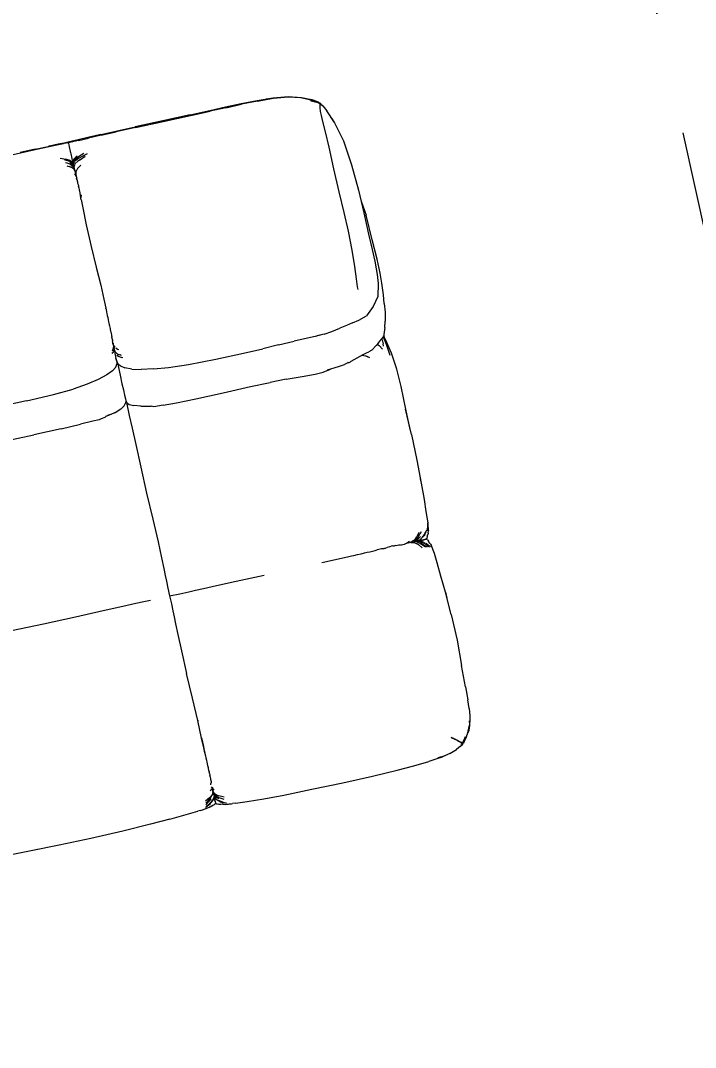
# Model space of a CAD drawing. Header units: millimetres. Extents: x 755110 to 820807, y -116979 to -66610.
# Drawn here: x 775540 to 776513, y -101072 to -99590 of the extents above; entities that cross this region are included whole.
import ezdxf

# ---------------------------------------------------------------- set-up
doc = ezdxf.new("R2010")
doc.units = ezdxf.units.MM
doc.header["$MEASUREMENT"] = 0
doc.linetypes.add('Dot & Dashed', pattern=[670.277762, 317.5, -176.388889, 0, -176.388874])
doc.layers.add('New_Dimensioning - General', color=7, linetype='Continuous')
for name, color, linetype, lineweight in [('New_Dimensioning - General_Pen_No__1', 7, 'Continuous', 13), ('New_Interior - Furniture _Pen_No__1', 7, 'Continuous', 13), ('Structural - Bearing_Pen_No__1', 7, 'Continuous', 13)]:
    doc.layers.add(name, color=color, linetype=linetype, lineweight=lineweight)
doc.styles.add('GENERATED_STYLE_1', font='')
doc.styles.get('GENERATED_STYLE_1').set_extended_font_data('Arial')
doc.dimstyles.new('GENERATED_STYLE__1', dxfattribs={"dimtxt": 200, "dimasz": 95, "dimexe": 0.18, "dimexo": 0.0625, "dimgap": 0, "dimtad": 1, "dimdec": 0, "dimzin": 0, "dimdsep": 46, "dimtxsty": 'GENERATED_STYLE_1', "dimblk": 'ARROWHEAD_2', "dimblk1": 'ARROWHEAD_2', "dimblk2": 'ARROWHEAD_2', "dimcen": 0.09, "dimse1": 1, "dimse2": 1, "dimclrd": 7, "dimclre": 7, "dimclrt": 7, "dimadec": 0, "dimazin": 0, "dimtfac": 1, "dimtdec": 4, "dimtmove": 0, "dimatfit": 3, "dimfxl": 0, "dimtolj": 1, "dimtzin": 0, "dimarcsym": 0})

# ---------------------------------------------------------------- blocks, each defined once
blk = doc.blocks.new('*D158')
at = {"layer": 'New_Dimensioning - General_Pen_No__1', "color": 7, "linetype": 'Continuous', "lineweight": 13}
for p, q in [((776407.8, -112189.7), (776367.5, -112006.6)), ((776409.5, -112029.3), (776365.9, -112166.9)), ((774901.3, -112425.5), (776387.7, -112098.1)), ((774921.5, -112517), (774881.1, -112333.9)), ((774923.1, -112356.7), (774879.5, -112494.3)), ((774486.2, -112516.9), (774901.3, -112425.5))]:
    blk.add_line(p, q, dxfattribs=at)
at = {"layer": 'New_Dimensioning - General_Pen_No__1', "color": 7, "lineweight": 13, "insert": (775301.9, -112296.3), "char_height": 200, "attachment_point": 7, "rotation": 12.42, "style": 'GENERATED_STYLE_1'}
blk.add_mtext('\\A1;{\\pql;\\fArial|b0|i0|c0|p34;1\xa0522}', dxfattribs=at)
blk = doc.blocks.new('ARROWHEAD_2')
at = {"color": 0, "linetype": 'Continuous', "lineweight": 0}
for p, q in [((-0.378, -0.655), (0.378, 0.655)), ((0, 0), (-1, 0))]:
    blk.add_line(p, q, dxfattribs=at)

msp = doc.modelspace()

# ---------------------------------------------------------------- linework, layer by layer
at = {"layer": 'New_Interior - Furniture _Pen_No__1', "color": 7, "linetype": 'Continuous', "lineweight": 13}
for p, q in [((775835.6, -99714.8), (775858.3, -99709.9)), ((775836.2, -99716.1), (775858.9, -99711.1)), ((775858.3, -99709.9), (775881.2, -99705.4)), ((775881.7, -99706.4), (775858.9, -99711.1)), ((775881.2, -99705.4), (775904.2, -99701.7)), ((775881.7, -99706.4), (775904.6, -99702.4)), ((775894.1, -99703.3), (775904.3, -99701.6)), ((775904.3, -99701.6), (775926.1, -99699.8)), ((775904.4, -99702.1), (775923.2, -99700.5)), ((775917, -99701.2), (775904.6, -99702.4)), ((775904.7, -99702.4), (775925.9, -99700.2)), ((775925.9, -99700.2), (775943.8, -99701.5)), ((775926.1, -99699.8), (775945.3, -99701.5)), ((775943.8, -99701.5), (775956.7, -99704.4)), ((775945.3, -99701.5), (775959.5, -99704.4)), ((775947.3, -99701.9), (775960, -99704.3)), ((775956.7, -99704.4), (775957.1, -99704.6)), ((775957.1, -99704.6), (775963.6, -99706.9)), ((775966.1, -99708), (775958.9, -99706.7)), ((775960, -99704.3), (775966.9, -99706.4)), ((775963.6, -99706.9), (775964.5, -99707.5)), ((775965.4, -99707.9), (775964.5, -99707.5)), ((775965.3, -99707.9), (775965.3, -99707.9)), ((775969.1, -99708.9), (775966.1, -99708)), ((775966.9, -99706.4), (775969.3, -99707.7)), ((775969.1, -99708.9), (775969.6, -99708.8)), ((775970.7, -99709.3), (775969.1, -99708.9)), ((775969.3, -99707.7), (775970.1, -99708.4)), ((775969.6, -99708.8), (775969.3, -99709)), ((775969.6, -99708.8), (775970.2, -99708.7)), ((775969.6, -99708.8), (775969.9, -99708.9)), ((775969.9, -99708.9), (775970.2, -99708.7)), ((775970.1, -99708.4), (775970.2, -99708.7)), ((775970.2, -99708.7), (775970.5, -99708.8)), ((775970.5, -99708.8), (775971, -99708.9)), ((775971.3, -99709.6), (775970.7, -99709.3)), ((775971, -99708.9), (775971.5, -99709.2)), ((775971.3, -99709.6), (775971.5, -99711.1)), ((775971.9, -99709.9), (775971.4, -99710.1)), ((775971.4, -99710.1), (775971.4, -99710.1)), ((775971.5, -99709.2), (775972, -99709.7)), ((775971.5, -99711.1), (775971.8, -99715.6)), ((775971.9, -99709.9), (775972.5, -99710.3)), ((775972, -99709.7), (775972.6, -99710.1)), ((775972.5, -99710.3), (775973.7, -99711.3)), ((775972.6, -99710.1), (775973, -99710.5)), ((775973, -99710.5), (775973.2, -99710.8)), ((775973.6, -99711.2), (775973.6, -99711.2)), ((775973.6, -99711.2), (775974.5, -99711.8)), ((775973.7, -99711.3), (775976.1, -99713.2)), ((775974.5, -99711.8), (775974.9, -99712.2)), ((775976.1, -99713.2), (775981.7, -99720.4)), ((775784.6, -99726.2), (775745.1, -99734.9)), ((775745.7, -99736.1), (775785.2, -99727.4)), ((775784.6, -99726.2), (775812.9, -99719.9)), ((775785.2, -99727.4), (775813.5, -99721.1)), ((775812.9, -99719.9), (775835.6, -99714.8)), ((775836.2, -99716.1), (775813.5, -99721.1)), ((775971.8, -99715.6), (775972.3, -99721.4)), ((775972.3, -99721.4), (775973.4, -99727.2)), ((775973.4, -99727.2), (775975.6, -99736.1)), ((775992.7, -99737.6), (775981.7, -99720.4)), ((775745.1, -99734.9), (775705.6, -99743.6)), ((775706.1, -99744.5), (775745.7, -99736.1)), ((775975.6, -99736.1), (775979.5, -99750.9)), ((775988.4, -99730.9), (775993, -99737.7)), ((775993, -99737.7), (776006, -99763.9)), ((775653.8, -99755.4), (775637.3, -99759)), ((775656.1, -99754.8), (775637.5, -99759.1)), ((775656.4, -99755.5), (775637.9, -99759.8)), ((775656.1, -99754.8), (775677.5, -99750)), ((775656.4, -99755.5), (775677.8, -99750.7)), ((775677.5, -99750), (775705.6, -99743.6)), ((775706.1, -99744.5), (775677.8, -99750.7)), ((775979.5, -99750.9), (775984.8, -99773.2)), ((775561.1, -99775.9), (775580, -99771.8)), ((775561.2, -99776.1), (775579.8, -99771.9)), ((775592.6, -99770.1), (775578.9, -99773.1)), ((775594.2, -99768.6), (775579.8, -99771.9)), ((775582.9, -99771.2), (775580, -99771.8)), ((775602, -99768.1), (775592.6, -99770.1)), ((775602.9, -99767), (775594.2, -99768.6)), ((775603, -99767.9), (775600.5, -99768.4)), ((775608.6, -99765.9), (775602.9, -99767)), ((775609.1, -99766.5), (775603, -99767.9)), ((775614.4, -99764.4), (775608.6, -99765.9)), ((775614.9, -99765.2), (775609.1, -99766.5)), ((775609.1, -99766.5), (775609.1, -99766.6)), ((775609.1, -99766.6), (775609.1, -99766.8)), ((775609.1, -99766.6), (775609.1, -99766.6)), ((775609.2, -99766.9), (775609.2, -99766.8)), ((775609.3, -99767.7), (775609.2, -99766.9)), ((775609.3, -99767.7), (775609.8, -99769.8)), ((775609.8, -99769.8), (775610.4, -99772.7)), ((775623, -99762.3), (775614.4, -99764.4)), ((775623.6, -99763.2), (775614.9, -99765.2)), ((775616, -99764.9), (775614.9, -99765.2)), ((775637.3, -99759), (775623, -99762.3)), ((775623.6, -99763.2), (775637.9, -99759.8)), ((776006, -99763.9), (776017.5, -99798.5)), ((775540.3, -99781.6), (775512, -99787.9)), ((775561.1, -99775.9), (775539.7, -99780.5)), ((775561.3, -99777), (775540.3, -99781.6)), ((775578.9, -99773.1), (775561.3, -99777)), ((775610.4, -99772.7), (775610.8, -99775)), ((775610.8, -99775), (775611.2, -99776.9)), ((775611.2, -99776.9), (775611.5, -99778)), ((775611.5, -99778), (775611.7, -99779.1)), ((775611.7, -99779.1), (775612.1, -99780.7)), ((775612.1, -99780.7), (775612.5, -99782.8)), ((775612.5, -99782.8), (775612.9, -99784.8)), ((775612.9, -99784.8), (775613.5, -99787)), ((775613.5, -99787), (775614, -99789.4)), ((775617.1, -99790.5), (775620.5, -99787)), ((775621.7, -99786.1), (775620.5, -99787)), ((775622.3, -99787.7), (775623.7, -99786.6)), ((775623.7, -99786.6), (775631.2, -99781.4)), ((775624.4, -99788.8), (775636.6, -99782.1)), ((775625.1, -99791.5), (775633.5, -99786.2)), ((775984.8, -99773.2), (775991.4, -99804.3)), ((775605.6, -99790.6), (775597.1, -99789.1)), ((775603.8, -99791.2), (775603.4, -99791)), ((775605.1, -99791.5), (775603.5, -99791.1)), ((775611.2, -99793.5), (775605.1, -99791.5)), ((775605.1, -99795), (775606.9, -99795.5)), ((775605.2, -99789.8), (775606.6, -99790.1)), ((775606.6, -99790.9), (775605.6, -99790.6)), ((775606.6, -99790.1), (775611.2, -99791.8)), ((775606.6, -99790.9), (775611.1, -99792.7)), ((775606.9, -99795.5), (775612.2, -99797.5)), ((775606.9, -99800), (775612.9, -99801.6)), ((775611.7, -99801.3), (775610.6, -99800.8)), ((775614.6, -99798.3), (775611, -99794.9)), ((775614.1, -99795.7), (775611.1, -99792.7)), ((775611.2, -99791.8), (775613.9, -99794.6)), ((775614.5, -99796.6), (775611.2, -99793.5)), ((775612.2, -99797.5), (775615.6, -99800.5)), ((775613.4, -99801.8), (775612.9, -99801.6)), ((775613.4, -99801.8), (775616.5, -99803.6)), ((775613.9, -99794.6), (775615.6, -99797.8)), ((775614, -99789.4), (775614.6, -99792)), ((775616, -99799.1), (775614.1, -99795.7)), ((775616.4, -99800.3), (775614.5, -99796.6)), ((775614.6, -99792), (775615.1, -99794.8)), ((775614.6, -99792), (775614.6, -99792)), ((775614.9, -99798.8), (775614.6, -99798.3)), ((775617, -99802.5), (775614.9, -99798.8)), ((775614.9, -99798.8), (775616.9, -99802)), ((775615.1, -99794.8), (775615.4, -99796.7)), ((775615.2, -99795), (775615.1, -99794.8)), ((775615.5, -99797.1), (775615.2, -99795)), ((775615.4, -99796.7), (775615.6, -99797.7)), ((775615.9, -99798.8), (775615.4, -99798)), ((775615.4, -99798.4), (775616, -99799.2)), ((775615.6, -99797.7), (775615.5, -99797.1)), ((775615.6, -99797.7), (775615.6, -99797.8)), ((775615.6, -99797.8), (775615.7, -99797.9)), ((775615.6, -99800.5), (775616, -99800.9)), ((775615.7, -99798.2), (775615.8, -99794.4)), ((775615.7, -99798.1), (775615.8, -99796.7)), ((775615.7, -99797.9), (775615.8, -99798.3)), ((775615.8, -99794.4), (775617.1, -99790.5)), ((775615.8, -99798.3), (775615.9, -99798.8)), ((775615.8, -99799.1), (775616.2, -99799.6)), ((775615.9, -99795.8), (775617.7, -99791.6)), ((775616.1, -99799.5), (775615.9, -99795.8)), ((775615.9, -99798.8), (775616, -99799.2)), ((775616, -99799.2), (775616.1, -99798.9)), ((775616, -99799.2), (775616.2, -99799.6)), ((775616, -99800.9), (775617.6, -99804.2)), ((775616.1, -99797.9), (775618.2, -99793.2)), ((775616.1, -99797.9), (775616.2, -99798.4)), ((775616.9, -99802.1), (775616.2, -99798.4)), ((775616.2, -99799.6), (775616.4, -99800.3)), ((775616.3, -99801), (775616.8, -99801.7)), ((775616.4, -99800.3), (775616.6, -99801.1)), ((775616.8, -99801.8), (775616.6, -99800.5)), ((775616.6, -99801.1), (775616.8, -99801.6)), ((775616.7, -99801.5), (775616.8, -99801.3)), ((775616.8, -99801.7), (775616.8, -99801.6)), ((775616.8, -99801.7), (775616.9, -99802)), ((775616.9, -99802), (775617, -99802.5)), ((775617.3, -99801), (775617.2, -99801.5)), ((775617.2, -99801.5), (775617.8, -99805)), ((775618.5, -99797.1), (775617.3, -99801)), ((775622.3, -99787.7), (775617.7, -99791.6)), ((775624.4, -99788.8), (775618.2, -99793.2)), ((775618.5, -99797.1), (775622.9, -99793.1)), ((775622.5, -99803.8), (775625.8, -99800.5)), ((775625.1, -99791.5), (775622.9, -99793.1)), ((775626.4, -99790.6), (775625.8, -99791.1)), ((775627.3, -99798.9), (775625.8, -99800.5)), ((776017.5, -99798.5), (776027.6, -99835.2)), ((775616.5, -99803.6), (775618.6, -99807.7)), ((775617, -99802.5), (775617.2, -99802.9)), ((775617.2, -99802.9), (775617.3, -99803.3)), ((775617.2, -99803.3), (775617.5, -99803.9)), ((775617.2, -99803.4), (775617.4, -99803.6)), ((775617.3, -99803.3), (775617.4, -99803.6)), ((775617.4, -99803.6), (775617.5, -99803.9)), ((775617.5, -99803.9), (775617.6, -99804.2)), ((775617.6, -99804.1), (775617.6, -99803.8)), ((775617.6, -99804.3), (775617.7, -99804)), ((775617.6, -99804.2), (775617.7, -99804.5)), ((775617.6, -99805.7), (775618.2, -99806.4)), ((775617.7, -99804.5), (775617.7, -99803.9)), ((775617.7, -99804.5), (775617.8, -99804.9)), ((775617.8, -99804.9), (775618, -99805.4)), ((775618.8, -99812.9), (775617.8, -99811.9)), ((775618, -99805.4), (775617.9, -99805.4)), ((775618.1, -99806), (775618, -99805.4)), ((775618, -99805.5), (775618.1, -99806)), ((775618.2, -99806.4), (775618.1, -99806)), ((775618.2, -99806.4), (775618.3, -99806.6)), ((775618.3, -99806.8), (775618.3, -99806.6)), ((775618.4, -99806.9), (775618.6, -99807.7)), ((775618.6, -99807.7), (775619, -99809.5)), ((775618.8, -99812.9), (775620.4, -99815.3)), ((775619, -99809.5), (775619.4, -99811)), ((775619.4, -99811.2), (775619.8, -99810)), ((775619.4, -99811), (775619.5, -99811.6)), ((775619.5, -99811.6), (775619.6, -99811.7)), ((775619.6, -99811.7), (775619.7, -99812.1)), ((775619.9, -99808.6), (775619.7, -99812.1)), ((775619.7, -99812.1), (775619.9, -99812.9)), ((775621.8, -99804.6), (775619.9, -99808.6)), ((775619.9, -99809.7), (775619.9, -99808.6)), ((775619.9, -99813), (775619.9, -99809.7)), ((775619.9, -99812.9), (775620.2, -99814.1)), ((775620.2, -99814.1), (775620.4, -99815.3)), ((775620.4, -99815.3), (775620.6, -99816)), ((775620.6, -99816), (775620.7, -99816.4)), ((775620.7, -99816.4), (775620.8, -99816.9)), ((775620.8, -99816.9), (775621, -99817.6)), ((775622.5, -99803.8), (775621.8, -99804.6)), ((775623.6, -99802.4), (775622.5, -99803.8)), ((775991.4, -99804.3), (775999.2, -99837.6)), ((775621, -99817.8), (775621, -99817.6)), ((775621, -99817.8), (775621.3, -99819)), ((775621.3, -99819), (775621, -99817.8)), ((775621.6, -99820.4), (775621.3, -99819)), ((775621.4, -99819.5), (775621.6, -99820.4)), ((775621.6, -99820.4), (775621.8, -99821.4)), ((775621.6, -99820.4), (775621.6, -99820.4)), ((775621.8, -99821.4), (775622.2, -99823)), ((775622.2, -99823), (775622.5, -99824.7)), ((775622.5, -99824.7), (775623, -99827)), ((775622.5, -99824.7), (775622.5, -99824.7)), ((775623, -99827), (775623.5, -99829.2)), ((775623.5, -99829.2), (775623.6, -99829.6)), ((775623.7, -99830.2), (775623.6, -99829.6)), ((775623.7, -99830.2), (775624, -99831.6)), ((775624, -99831.6), (775624.6, -99834.6)), ((775624.6, -99834.6), (775625.5, -99838.7)), ((775625.5, -99838.7), (775626.3, -99843)), ((775626.3, -99843), (775627, -99846.1)), ((775627.5, -99842), (775627, -99846)), ((775627.2, -99848.1), (775627, -99846)), ((775999.2, -99837.6), (776006.5, -99867.1)), ((776027.6, -99835.2), (776035.3, -99867.8)), ((775627.2, -99848.1), (775627.8, -99850.1)), ((775627.8, -99850.1), (775628, -99851)), ((775628, -99851), (775629.9, -99860.5)), ((775628.1, -99851.5), (775628.1, -99851.3)), ((775629.9, -99860.5), (775634.9, -99885.1)), ((776031.3, -99850.9), (776038.3, -99871.3)), ((776006.5, -99867.1), (776012.8, -99894.4)), ((776035.3, -99867.8), (776042, -99898.3)), ((776047.4, -99906.5), (776038.3, -99871.3)), ((775634.9, -99885.1), (775642.1, -99916.3)), ((775634.9, -99885.1), (775634.9, -99885.1)), ((776012.8, -99894.4), (776017.8, -99921.4)), ((776042, -99898.3), (776047.3, -99920.7)), ((775642.1, -99916.3), (775649.3, -99945.9)), ((776047.3, -99920.7), (776050.8, -99937.4)), ((776054.5, -99934.7), (776047.4, -99906.5)), ((776017.8, -99921.4), (776021.5, -99945.3)), ((776058.7, -99955), (776054.5, -99934.7)), ((775649.3, -99945.9), (775655.7, -99972)), ((775649.4, -99946), (775649.4, -99945.9)), ((776021.5, -99945.3), (776024, -99963.2)), ((776050.8, -99937.4), (776052.8, -99948.4)), ((776052.8, -99948.4), (776054.2, -99956.8)), ((776024, -99963.2), (776025.6, -99974.4)), ((776054.2, -99956.8), (776055.9, -99969.9)), ((776061.2, -99969.1), (776058.7, -99955)), ((775655.7, -99972), (775660.3, -99992.2)), ((776025.6, -99974.4), (776026.3, -99978.2)), ((776026.3, -99978.1), (776026.5, -99978.2)), ((776055.9, -99969.9), (776055.4, -99988.3)), ((776063.7, -99986.3), (776061.2, -99969.1)), ((775660.3, -99992.2), (775663, -100005.4)), ((776055.4, -99988.3), (776048.5, -100002.7)), ((776064.6, -99998.8), (776063.7, -99986.3)), ((775663, -100005.4), (775664, -100010)), ((775663.1, -100005.6), (775663, -100005.4)), ((776048.5, -100002.7), (776039.2, -100016.3)), ((776064.6, -99998.8), (776065.8, -100010.9)), ((775664, -100010), (775664.2, -100011.1)), ((775664.2, -100011.1), (775664.7, -100013.2)), ((775664.7, -100013.2), (775665.2, -100016)), ((775665.2, -100016), (775665.9, -100019)), ((775665.9, -100019), (775666.5, -100022)), ((775666.5, -100022), (775667.1, -100024.8)), ((776018.6, -100026.6), (776028, -100022.4)), ((776028, -100022.4), (776039.2, -100016.3)), ((776065.2, -100033.4), (776065.9, -100024.2)), ((776065.8, -100010.9), (776065.9, -100024.2)), ((775667.1, -100024.8), (775667.5, -100026.8)), ((775667.5, -100026.8), (775667.7, -100027.8)), ((775667.7, -100027.8), (775667.8, -100028.5)), ((775667.8, -100028.5), (775668, -100029.3)), ((775668, -100029.3), (775668.3, -100030.6)), ((775668.3, -100030.6), (775668.7, -100032.8)), ((775668.7, -100032.8), (775669.2, -100034.8)), ((775669.2, -100034.8), (775669.4, -100035.8)), ((775669.4, -100035.8), (775669.5, -100036.4)), ((775669.5, -100036.4), (775669.7, -100037.3)), ((775669.7, -100037.3), (775669.9, -100038.2)), ((775669.9, -100038.2), (775670, -100038.7)), ((775670, -100038.7), (775670.2, -100039.6)), ((775978, -100043), (775989.1, -100038.9)), ((775989.1, -100038.9), (776000.7, -100034.1)), ((776010.4, -100030.1), (776000.7, -100034.1)), ((776018.6, -100026.6), (776010.4, -100030.1)), ((776065.2, -100033.4), (776063.4, -100046.6)), ((775670.2, -100039.6), (775670.6, -100041.7)), ((775670.6, -100041.7), (775671.1, -100043.9)), ((775671.1, -100043.9), (775671.4, -100045.3)), ((775671.4, -100045.3), (775671.7, -100046.6)), ((775671.7, -100046.6), (775671.8, -100047.3)), ((775672, -100048), (775671.9, -100047.5)), ((775672, -100048), (775672, -100048.4)), ((775672, -100048.4), (775672.4, -100050.2)), ((775672.2, -100049), (775672, -100048.4)), ((775672.4, -100050.2), (775672.2, -100049)), ((775672.4, -100050.2), (775672.6, -100051.1)), ((775672.6, -100051.1), (775672.7, -100051.7)), ((775672.7, -100051.7), (775672.9, -100052.6)), ((775673.4, -100054.8), (775672.9, -100052.6)), ((775912.3, -100058.4), (775934.9, -100052.9)), ((775953.8, -100048.5), (775934.9, -100052.9)), ((775965.2, -100046.3), (775953.8, -100048.5)), ((775972.2, -100044.2), (775965.2, -100046.3)), ((775978, -100043), (775968.1, -100045.4)), ((776056.2, -100055.3), (776063.4, -100046.6)), ((776060.8, -100049.8), (776061.5, -100051.2)), ((776061.5, -100051.2), (776062.8, -100056.6)), ((776061.8, -100048.6), (776062.2, -100049.1)), ((776063.3, -100047.1), (776063.2, -100046.9)), ((776067.7, -100057.8), (776063.3, -100047.1)), ((776066.2, -100050.3), (776063.6, -100045.1)), ((776063.6, -100045.2), (776064.4, -100046.7)), ((776066.2, -100050.3), (776064.4, -100046.7)), ((776075.1, -100070.4), (776066.2, -100050.3)), ((775672.7, -100066.8), (775673.4, -100065.4)), ((775673.4, -100056.2), (775672.9, -100057.7)), ((775674, -100067.6), (775673.1, -100069.5)), ((775673.4, -100056.2), (775673.4, -100054.8)), ((775673.4, -100055.3), (775673.6, -100056.5)), ((775673.4, -100065.4), (775674, -100062.8)), ((775673.6, -100056.5), (775673.8, -100057.3)), ((775673.8, -100057.3), (775673.9, -100057.9)), ((775673.9, -100057.9), (775673.9, -100058.2)), ((775673.9, -100058.2), (775674.3, -100060.9)), ((775673.9, -100058.2), (775674, -100058.8)), ((775676.2, -100061.1), (775674, -100058.7)), ((775674, -100058.8), (775674.3, -100060.3)), ((775674.1, -100059.2), (775674, -100058.8)), ((775674, -100062.8), (775674.3, -100061.8)), ((775674.6, -100066.3), (775674, -100067.6)), ((775674.3, -100060.3), (775674.7, -100062)), ((775674.3, -100060.9), (775674.3, -100061.8)), ((775675.2, -100064.6), (775674.6, -100066.3)), ((775674.7, -100062), (775674.8, -100062.9)), ((775674.8, -100062.9), (775675, -100063.5)), ((775675, -100063.5), (775675.2, -100064.6)), ((775675.2, -100064.6), (775675.2, -100064.8)), ((775676.8, -100067.9), (775675.2, -100064.9)), ((775675.3, -100065.1), (775675.4, -100065.7)), ((775676.6, -100067.5), (775675.4, -100065.6)), ((775675.4, -100065.7), (775675.5, -100066.3)), ((775675.5, -100066.3), (775675.6, -100067)), ((775675.6, -100067), (775675.9, -100068.1)), ((775675.9, -100068.1), (775676.1, -100069.2)), ((775676.8, -100061.6), (775676.2, -100061.1)), ((775677.3, -100068.6), (775676.8, -100067.9)), ((775677.3, -100068.6), (775679.5, -100071.1)), ((775677.5, -100062.5), (775680.1, -100064.3)), ((775680.1, -100064.3), (775681.4, -100065.1)), ((775861.4, -100070.3), (775889.6, -100063.8)), ((775912.3, -100058.4), (775889.6, -100063.8)), ((776037.8, -100070.3), (776042.4, -100068.3)), ((776046.6, -100065.8), (776042.4, -100068.3)), ((776052.7, -100059.3), (776046.6, -100065.8)), ((776056.2, -100055.3), (776052.7, -100059.3)), ((776054.6, -100057.1), (776057.4, -100059.3)), ((776057.4, -100059.3), (776062, -100064.3)), ((776063.4, -100060.3), (776062.8, -100056.6)), ((776073.3, -100073.4), (776067.7, -100057.8)), ((775672.2, -100070.8), (775673.1, -100069.5)), ((775676.1, -100069.2), (775676.1, -100069.5)), ((775676.1, -100069.5), (775676.1, -100069.7)), ((775676.1, -100069.7), (775676.3, -100070.5)), ((775676.3, -100070.5), (775676.7, -100072.8)), ((775676.3, -100070.5), (775676.7, -100073)), ((775676.7, -100073), (775676.6, -100073.8)), ((775676.7, -100072.8), (775677.7, -100077.8)), ((775678.8, -100081.9), (775677.7, -100077.6)), ((775677.7, -100077.8), (775678.9, -100082.1)), ((775680.5, -100085.1), (775678.8, -100081.9)), ((775678.9, -100082.1), (775679, -100082.2)), ((775679, -100072.9), (775681.6, -100074.8)), ((775679.2, -100082.7), (775679.1, -100086.1)), ((775679.5, -100071.1), (775680.5, -100071.7)), ((775679.5, -100071.1), (775683.9, -100072.8)), ((775681.2, -100072.1), (775680.5, -100071.7)), ((775682.2, -100072.7), (775681.2, -100072.1)), ((775682.5, -100075.3), (775681.6, -100074.8)), ((775681.6, -100074.8), (775685.8, -100076.6)), ((775685.8, -100073.4), (775683.9, -100072.8)), ((775687.5, -100077.2), (775685.8, -100076.6)), ((775782.1, -100086.4), (775821.8, -100078.8)), ((775821.8, -100078.8), (775861.4, -100070.3)), ((776012.7, -100083.4), (776012, -100084.4)), ((776012.6, -100083.5), (776013.2, -100083.5)), ((776013.2, -100083.5), (776013.9, -100083.6)), ((776013.9, -100083.6), (776015.9, -100082.6)), ((776015.9, -100082.6), (776017.1, -100081.8)), ((776017.1, -100081.8), (776025.7, -100076.9)), ((776025.7, -100076.9), (776034.3, -100072)), ((776032.7, -100073.2), (776037.7, -100074.3)), ((776034.3, -100072), (776037.8, -100070.3)), ((776037.7, -100074.3), (776039, -100074.6)), ((776042.7, -100076.7), (776039, -100074.6)), ((776040.1, -100075.2), (776043.2, -100076.4)), ((776082.6, -100093.5), (776075.1, -100070.4)), ((775672.7, -100095.5), (775664.5, -100101.5)), ((775677.4, -100090.3), (775672.7, -100095.5)), ((775677.4, -100090.3), (775679.1, -100086.1)), ((775680, -100084.2), (775683.7, -100101.8)), ((775680.5, -100085.1), (775680.9, -100085.6)), ((775680.9, -100085.6), (775684.1, -100088.7)), ((775684.1, -100088.7), (775690.6, -100091.3)), ((775700.5, -100093.1), (775690.6, -100091.3)), ((775700.5, -100093.1), (775714.3, -100093.7)), ((775732, -100092.9), (775714.3, -100093.7)), ((775732, -100092.9), (775753.3, -100090.8)), ((775753.3, -100090.8), (775782.1, -100086.4)), ((775965, -100100.3), (775976.4, -100097.7)), ((775976.4, -100097.7), (775987.1, -100093.2)), ((775982.9, -100094.5), (775998.7, -100089.4)), ((775998.7, -100089.4), (776007.1, -100086.4)), ((776012, -100084.4), (776007.1, -100086.4)), ((776088.8, -100118.3), (776082.6, -100093.5)), ((775652.3, -100108.1), (775636.1, -100115.1)), ((775664.5, -100101.5), (775652.3, -100108.1)), ((775683.7, -100101.8), (775686.4, -100114.3)), ((775871.8, -100118.4), (775900.2, -100112.4)), ((775923, -100107.9), (775900.2, -100112.4)), ((775923, -100107.9), (775946, -100103.8)), ((775946, -100103.8), (775965, -100100.3)), ((775587.9, -100129.8), (775615.9, -100122.1)), ((775636.1, -100115.1), (775615.9, -100122.1)), ((775686.4, -100114.3), (775688.4, -100123.1)), ((775688.4, -100123.1), (775690.1, -100130.8)), ((775793, -100136.2), (775832.4, -100127.4)), ((775832.4, -100127.4), (775871.8, -100118.4)), ((776095.8, -100150.9), (776088.8, -100118.3)), ((775548.5, -100138.9), (775503.5, -100149.1)), ((775548.5, -100138.9), (775587.9, -100129.8)), ((775689.7, -100146.1), (775691.6, -100142.3)), ((775690.1, -100130.8), (775691.3, -100136.3)), ((775691.3, -100136.3), (775691.9, -100138.7)), ((775691.9, -100138.7), (775691.6, -100142.3)), ((775691.9, -100138.7), (775693.5, -100141.9)), ((775692.6, -100140.1), (775692.9, -100141.5)), ((775692.9, -100141.5), (775696.9, -100160.1)), ((775693.5, -100141.9), (775696.8, -100144.4)), ((775745.7, -100145.3), (775765, -100141.8)), ((775765, -100141.8), (775793, -100136.2)), ((775676.6, -100156.1), (775665.5, -100160.2)), ((775675.5, -100156.5), (775666.9, -100160.3)), ((775684.7, -100150.9), (775676.6, -100156.1)), ((775684.7, -100150.9), (775689.7, -100146.1)), ((775696.8, -100144.4), (775703.5, -100145.8)), ((775713.8, -100146.8), (775703.5, -100145.8)), ((775713.8, -100146.8), (775728.6, -100146.8)), ((775732.5, -100147.7), (775728.6, -100146.8)), ((775745.7, -100145.3), (775732.5, -100147.7)), ((776103.8, -100187.4), (776095.3, -100150.9)), ((776102.1, -100180.2), (776095.8, -100150.9)), ((775644.2, -100168.4), (775626.5, -100172.8)), ((775653.4, -100166.3), (775644.2, -100168.4)), ((775656.6, -100164.8), (775653.4, -100166.3)), ((775661.6, -100162.9), (775656.6, -100164.8)), ((775663.2, -100161.6), (775661.6, -100162.9)), ((775666.9, -100160.3), (775662.5, -100161.8)), ((775696.9, -100160.1), (775701.1, -100178.6)), ((775598.6, -100179.5), (775559.2, -100188.1)), ((775598.6, -100179.5), (775626.5, -100172.8)), ((775701.1, -100178.6), (775706.4, -100201.9)), ((776103.8, -100187.4), (776111.5, -100224.8)), ((775514, -100197.8), (775559.2, -100188.1)), ((775706.4, -100201.9), (775713.8, -100234.6)), ((776111.5, -100224.8), (776117.7, -100258)), ((775713.8, -100234.6), (775722, -100272.2)), ((776116.5, -100251.6), (776117.8, -100258)), ((776117.8, -100258), (776122, -100281.4)), ((775722, -100272.2), (775730.8, -100309.7)), ((776122, -100281.4), (776124.7, -100298.9)), ((776124.7, -100298.9), (776127.3, -100315.1)), ((775730.8, -100309.7), (775738.5, -100342.3)), ((776127.2, -100326.8), (776127.3, -100318.5)), ((776128.2, -100326.8), (776127.3, -100315.1)), ((776127.3, -100315.1), (776127.3, -100318.5)), ((776110.2, -100337.3), (776111.4, -100335.5)), ((776114.4, -100329), (776111.4, -100335.5)), ((776111.5, -100338.8), (776116.1, -100331.6)), ((776116.9, -100335), (776115.1, -100336.8)), ((776117.6, -100328.2), (776116.1, -100331.6)), ((776119.8, -100335.8), (776120.7, -100334.3)), ((776120.8, -100334.7), (776119.8, -100335.8)), ((776120.8, -100334.7), (776120.2, -100335.7)), ((776124.7, -100327.9), (776120.7, -100334.3)), ((776120.8, -100334.7), (776124.7, -100327.9)), ((776122.5, -100333.6), (776124.7, -100327.9)), ((776125.4, -100325.6), (776124.7, -100327.9)), ((776126.4, -100337.3), (776127.1, -100334.6)), ((776126.7, -100334.5), (776127.3, -100332.2)), ((776127.1, -100334.6), (776127.2, -100332.5)), ((776127.3, -100332.2), (776127.7, -100330.7)), ((776127.9, -100329.6), (776127.7, -100330.7)), ((776127.8, -100321.9), (776128.1, -100324.9)), ((776127.9, -100329.6), (776128.2, -100326.8)), ((776128.1, -100324.9), (776128.2, -100326.8)), ((775738.5, -100342.3), (775743.5, -100365.6)), ((776072.2, -100349.5), (776068.7, -100350.6)), ((776072.2, -100349.5), (776074.7, -100348.8)), ((776076.9, -100348.4), (776074.7, -100348.8)), ((776076.9, -100348.4), (776079.2, -100348.2)), ((776081.5, -100348), (776079.2, -100348.2)), ((776081.1, -100348), (776082, -100347.8)), ((776082, -100347.8), (776083.9, -100347.4)), ((776083.9, -100347.4), (776085.5, -100347)), ((776085.5, -100347), (776087.5, -100347)), ((776087.5, -100347), (776089.2, -100347.1)), ((776091.2, -100346.9), (776089.2, -100347.1)), ((776093.2, -100346.4), (776091.2, -100346.9)), ((776095, -100345.6), (776093.2, -100346.4)), ((776096.6, -100344.7), (776095, -100345.6)), ((776097.8, -100343.9), (776096.6, -100344.7)), ((776099.3, -100343.8), (776096.8, -100344.6)), ((776097.8, -100343.9), (776099.5, -100342.7)), ((776099.3, -100343.8), (776101.2, -100343.5)), ((776100.5, -100342.1), (776099.5, -100342.7)), ((776102.8, -100343), (776101.1, -100343.5)), ((776101.8, -100343.3), (776101.2, -100343.5)), ((776102.9, -100343.5), (776101.2, -100343.5)), ((776103.3, -100342.8), (776102.8, -100343)), ((776102.9, -100343.5), (776103.4, -100343.4)), ((776104.9, -100343.5), (776102.9, -100343.5)), ((776107.1, -100340.7), (776103.3, -100342.8)), ((776103.4, -100343.4), (776107.7, -100343.5)), ((776104.9, -100343.5), (776108.5, -100343.8)), ((776108, -100342.4), (776105.1, -100343.5)), ((776107.1, -100340.7), (776107.7, -100340.3)), ((776110.2, -100337.3), (776107.7, -100340.3)), ((776108.5, -100343.8), (776107.7, -100343.5)), ((776107.7, -100343.5), (776112, -100345.2)), ((776108, -100342.4), (776111.5, -100338.8)), ((776108.5, -100343.8), (776113.9, -100346.5)), ((776108.8, -100341.5), (776109.4, -100341.5)), ((776109.4, -100341.5), (776116.2, -100344.5)), ((776109.5, -100341.5), (776111.4, -100340.4)), ((776109.9, -100341.6), (776113.9, -100341.3)), ((776110.1, -100341.8), (776116.2, -100344.3)), ((776111.4, -100340.4), (776115.1, -100336.8)), ((776112.3, -100339.7), (776111.4, -100340.4)), ((776112.1, -100341.4), (776111.6, -100341.5)), ((776112, -100341.5), (776112.1, -100341.4)), ((776113.9, -100346.5), (776112, -100345.2)), ((776112.1, -100341.4), (776113.4, -100341.2)), ((776113.4, -100341.2), (776112.1, -100341.4)), ((776112.7, -100341.2), (776112.1, -100341.4)), ((776113.1, -100339), (776112.3, -100339.7)), ((776113.1, -100341), (776112.7, -100341.2)), ((776113.7, -100338.6), (776113.1, -100339)), ((776113.4, -100341), (776116.5, -100339.2)), ((776113.4, -100341.2), (776115.1, -100340.9)), ((776115.1, -100340.9), (776113.4, -100341.2)), ((776113.6, -100346.2), (776114.5, -100346.6)), ((776113.9, -100341.3), (776120.8, -100344.1)), ((776113.9, -100346.5), (776119.4, -100350.9)), ((776114, -100340.8), (776117, -100339.1)), ((776117.5, -100341.5), (776114.1, -100341.2)), ((776117.1, -100341.6), (776114.2, -100341.4)), ((776117.3, -100340.4), (776115.1, -100340.9)), ((776115.1, -100340.9), (776117.3, -100340.5)), ((776116.2, -100344.3), (776123.9, -100349.9)), ((776116.5, -100339.2), (776119.8, -100335.8)), ((776117, -100338.9), (776116.5, -100339.2)), ((776117.6, -100338.7), (776117, -100339.1)), ((776118.6, -100345.3), (776117, -100344.3)), ((776117.1, -100341.6), (776117.6, -100341.7)), ((776119.8, -100339.9), (776117.3, -100340.4)), ((776117.3, -100340.5), (776119.8, -100340)), ((776117.5, -100341.5), (776118.3, -100341.7)), ((776121.5, -100343.3), (776117.6, -100341.7)), ((776118.6, -100345.3), (776126.3, -100349.6)), ((776122.3, -100339.3), (776119.8, -100339.9)), ((776119.8, -100340), (776122.3, -100339.4)), ((776120.8, -100344.1), (776126.1, -100347)), ((776121.5, -100343.3), (776122.9, -100343.9)), ((776122.3, -100339.3), (776124.7, -100338.6)), ((776122.3, -100339.4), (776122.4, -100339.3)), ((776123, -100344.9), (776126.1, -100347)), ((776124.5, -100338.7), (776124.3, -100338.7)), ((776126.9, -100339.5), (776124.5, -100338.7)), ((776126.4, -100337.3), (776124.7, -100338.6)), ((776124.9, -100344.2), (776129.4, -100348.4)), ((776126.1, -100347), (776128.9, -100349)), ((776126.9, -100339.5), (776128.5, -100341.6)), ((776130.8, -100345), (776128.3, -100341.9)), ((776129.5, -100343.5), (776128.5, -100341.6)), ((776129.4, -100348.4), (776131, -100350.2)), ((776130.8, -100345), (776131.4, -100345.8)), ((776131.4, -100345.8), (776132.9, -100348.2)), ((776137, -100359.3), (776132.9, -100348.2)), ((776002.9, -100366), (776013.7, -100363.6)), ((776013.7, -100363.6), (776015.6, -100363.2)), ((776015.6, -100363.2), (776017.6, -100362.7)), ((776017.6, -100362.7), (776020.6, -100362.1)), ((776020.6, -100362.1), (776025.8, -100360.9)), ((776025.8, -100360.9), (776031.5, -100359.6)), ((776031.5, -100359.6), (776036.1, -100358.5)), ((776036.1, -100358.5), (776040, -100357.6)), ((776040, -100357.6), (776043.8, -100356.7)), ((776043.8, -100356.7), (776047.6, -100355.9)), ((776047.6, -100355.9), (776051.3, -100355)), ((776051.3, -100355), (776054.5, -100354.2)), ((776056.9, -100353.7), (776054.5, -100354.2)), ((776058.9, -100353.2), (776056.9, -100353.7)), ((776060.8, -100352.7), (776058.9, -100353.2)), ((776062.4, -100352.4), (776060.8, -100352.7)), ((776062.4, -100352.4), (776063.2, -100352.2)), ((776063.2, -100352.2), (776064.5, -100351.9)), ((776064.5, -100351.9), (776066.3, -100351.5)), ((776065.5, -100351.7), (776068.7, -100350.6)), ((776140.7, -100372.9), (776137, -100359.3)), ((775743.5, -100365.6), (775746.7, -100381.2)), ((775974.6, -100372.2), (776002.9, -100366)), ((776146.4, -100392), (776140.7, -100372.9)), ((775746.7, -100381.2), (775748.8, -100391.2)), ((775748.8, -100391.2), (775750.4, -100399.3)), ((775851.3, -100399.2), (775891.5, -100390.7)), ((776152.8, -100414.9), (776146.4, -100392)), ((775750.4, -100399.3), (775752.5, -100409.4)), ((775752.5, -100409.4), (775755, -100420.6)), ((775803.9, -100409.7), (775822.8, -100405.5)), ((775822.8, -100405.5), (775851.3, -100399.2)), ((775754.7, -100420.4), (775754.8, -100420.5)), ((775754.8, -100420.5), (775755, -100420.6)), ((775754.9, -100420.8), (775754.8, -100420.9)), ((775755, -100420.6), (775754.9, -100420.8)), ((775755, -100420.6), (775769.8, -100417.4)), ((775755, -100420.6), (775755.2, -100420.4)), ((775755, -100420.6), (775757.6, -100431.9)), ((775755.3, -100420.7), (775755, -100420.6)), ((775755.2, -100420.4), (775755.3, -100420.3)), ((775755.4, -100420.8), (775755.3, -100420.7)), ((775769.8, -100417.4), (775782.9, -100414.5)), ((775782.9, -100414.5), (775792.4, -100412.4)), ((775792.4, -100412.4), (775803.9, -100409.7)), ((776161, -100447.3), (776152.7, -100415)), ((776152.8, -100414.9), (776154.9, -100423.6)), ((775687.7, -100435.9), (775659.2, -100442.2)), ((775706.6, -100431.7), (775687.7, -100435.9)), ((775718, -100429.1), (775706.6, -100431.7)), ((775727.4, -100426.9), (775718, -100429.1)), ((775757.6, -100431.9), (775759.9, -100442.2)), ((775619.2, -100451.3), (775573.2, -100461.4)), ((775659.2, -100442.2), (775619.2, -100451.3)), ((775759.9, -100442.2), (775761.7, -100450.5)), ((775761.7, -100450.5), (775763.8, -100460.6)), ((776161, -100447.3), (776169.5, -100484.4)), ((775573.2, -100461.4), (775527.1, -100471)), ((775763.8, -100460.6), (775767.1, -100476.3)), ((775767.1, -100476.3), (775772, -100499.6)), ((776169.5, -100484.4), (776176.2, -100521)), ((775772, -100499.6), (775779.5, -100532.4)), ((776181.6, -100551.5), (776176.2, -100521)), ((775788.1, -100568.1), (775779.5, -100532.4)), ((776181.6, -100551.5), (776185.2, -100570.7)), ((775795.7, -100600.4), (775788.1, -100568.1)), ((776187.2, -100583.2), (776185.2, -100570.7)), ((776187.2, -100583.2), (776187.9, -100593.6)), ((775801.2, -100625.6), (775795.7, -100600.4)), ((776187.8, -100599.3), (776187.4, -100607.2)), ((776187.7, -100603.4), (776187.7, -100600.6)), ((776187.9, -100593.6), (776187.8, -100599.3)), ((776186.4, -100614.8), (776185.3, -100618.3)), ((776185.3, -100618.3), (776185.8, -100615.9)), ((776185.8, -100615.9), (776187.4, -100607.2)), ((776186.4, -100614.8), (776187.4, -100607.2)), ((776187.1, -100610.6), (776186.4, -100614.8)), ((776187.4, -100607.4), (776187.1, -100610.6)), ((776187.3, -100608.3), (776187.1, -100610.6)), ((776187.7, -100603.4), (776187.4, -100606.8)), ((775801.1, -100625.2), (775803.8, -100637.9)), ((775804.2, -100639.6), (775801.2, -100625.6)), ((776162.1, -100625.2), (776161, -100624.8)), ((776162.3, -100625.4), (776162.1, -100625.2)), ((776162.1, -100625.2), (776162.7, -100626.1)), ((776163.1, -100625.9), (776162.1, -100625.2)), ((776162.3, -100625.4), (776163.1, -100625.9)), ((776163.2, -100625.8), (776162.3, -100625.4)), ((776163.2, -100625.8), (776162.5, -100625.4)), ((776162.5, -100625.4), (776162.5, -100625.4)), ((776163.1, -100625.7), (776163.2, -100625.8)), ((776163.1, -100625.7), (776163.2, -100625.8)), ((776164.8, -100626.5), (776163.2, -100625.8)), ((776163.2, -100625.8), (776164.8, -100626.5)), ((776164.8, -100626.5), (776166.5, -100627.3)), ((776164.8, -100626.5), (776166.6, -100627.4)), ((776164.8, -100626.5), (776164.9, -100626.6)), ((776166.5, -100627.3), (776168.3, -100628.2)), ((776166.7, -100627.3), (776166.5, -100627.3)), ((776168.5, -100628.2), (776166.5, -100627.3)), ((776170.1, -100629.2), (776168.3, -100628.2)), ((776168.5, -100628.2), (776168.3, -100628.2)), ((776171.9, -100630.2), (776170.1, -100629.2)), ((776170.1, -100629.2), (776170.2, -100629.3)), ((776170.1, -100629.2), (776171.9, -100630.3)), ((776170.3, -100629.2), (776171.9, -100630.2)), ((776172.1, -100630.2), (776171.9, -100630.2)), ((776173.5, -100631.1), (776171.9, -100630.2)), ((776172.1, -100630.2), (776173.5, -100631.1)), ((776175, -100631.9), (776173.5, -100631.1)), ((776173.7, -100631.1), (776173.5, -100631.1)), ((776176.3, -100632.2), (776175, -100631.9)), ((776175, -100631.9), (776175.1, -100632)), ((776175, -100631.9), (776176.3, -100632.4)), ((776178.8, -100629.5), (776177.9, -100632)), ((776179.8, -100630.7), (776178.2, -100633.6)), ((776179.8, -100630.8), (776178.6, -100632.9)), ((776181.2, -100623.9), (776178.8, -100629.5)), ((776178.8, -100629.5), (776181.6, -100624.2)), ((776182.8, -100624.3), (776179.7, -100630.7)), ((776179.8, -100630.8), (776183.1, -100623.9)), ((776181.9, -100626.1), (776179.8, -100630.5)), ((776183.1, -100623.5), (776182.8, -100624.3)), ((776183.1, -100623.5), (776185.3, -100618.3)), ((776183.1, -100623.7), (776183.4, -100623)), ((776183.1, -100623.9), (776183.1, -100623.7)), ((776183.4, -100622.9), (776183.4, -100623)), ((775803.8, -100637.9), (775805.1, -100643.8)), ((775805.8, -100647), (775804.2, -100639.6)), ((775805.1, -100643.8), (775805.8, -100647)), ((776159.2, -100647.9), (776168.7, -100642.1)), ((776174.6, -100637.4), (776168.7, -100642.1)), ((776174.6, -100637.4), (776176.9, -100635.3)), ((776175.3, -100634.9), (776176, -100634.2)), ((776175.3, -100636.7), (776176.9, -100635.4)), ((776176, -100634.2), (776176.6, -100633.6)), ((776176.6, -100634.1), (776176.1, -100634.1)), ((776176.7, -100634.3), (776176.1, -100634.1)), ((776176.8, -100632.6), (776176.3, -100632.2)), ((776176.3, -100632.2), (776176.3, -100632.4)), ((776176.3, -100632.2), (776176.9, -100632.7)), ((776176.6, -100633.6), (776177, -100633.1)), ((776176.8, -100634.1), (776176.6, -100634.1)), ((776177, -100634.3), (776176.6, -100634.1)), ((776176.6, -100634.1), (776176.7, -100634.3)), ((776176.8, -100632.6), (776176.9, -100632.7)), ((776177.1, -100634.1), (776176.8, -100634.1)), ((776176.9, -100632.9), (776177.4, -100632.5)), ((776177, -100632.6), (776176.9, -100632.7)), ((776177, -100633.1), (776176.9, -100632.7)), ((776176.9, -100635.3), (776177.2, -100634.7)), ((776176.9, -100635.3), (776176.9, -100635.4)), ((776177, -100634.1), (776177.1, -100634.2)), ((776177.5, -100634), (776177.1, -100634.1)), ((776177.1, -100634.1), (776177.1, -100634.2)), ((776177.1, -100634.2), (776177.1, -100634.1)), ((776177.1, -100634.2), (776177.2, -100634.2)), ((776177.2, -100634.6), (776177.1, -100634.2)), ((776177.2, -100634.7), (776177.1, -100634.8)), ((776177.6, -100634.1), (776177.2, -100634.2)), ((776177.2, -100634.6), (776177.2, -100634.7)), ((776177.2, -100634.7), (776177.2, -100634.7)), ((776177.9, -100632), (776177.4, -100632.5)), ((776177.6, -100634), (776177.5, -100634)), ((776177.6, -100634.1), (776178.2, -100633.7)), ((776178.2, -100633.6), (776178.2, -100633.7)), ((775805.8, -100647.1), (775806, -100647.9)), ((775806, -100647.9), (775806.7, -100651.2)), ((775806.7, -100651.2), (775807.4, -100654.3)), ((775807.4, -100654.3), (775808.1, -100657.3)), ((775808.1, -100657.3), (775808.7, -100660.4)), ((775808.7, -100660.4), (775809.3, -100663)), ((776107.3, -100665.6), (776128.7, -100659.6)), ((776146.3, -100653.5), (776128.7, -100659.6)), ((776147.3, -100652.5), (776142, -100654.4)), ((776146.3, -100653.5), (776148.7, -100652.6)), ((776147.3, -100652.5), (776155.7, -100649.3)), ((776159.2, -100647.9), (776148.7, -100652.6)), ((775809.3, -100663), (775809.8, -100665)), ((775809.8, -100665), (775810.1, -100666.6)), ((775810.1, -100666.6), (775810.5, -100668.2)), ((775810.5, -100668.2), (775810.8, -100669.4)), ((775810.8, -100669.4), (775810.9, -100670.1)), ((775810.9, -100670.1), (775811.1, -100671.2)), ((775811.1, -100671.2), (775811.4, -100672.5)), ((775811.3, -100672), (775812.2, -100674.6)), ((775813, -100677.5), (775812.2, -100674.6)), ((776047.5, -100680.8), (776083.1, -100671.8)), ((776083.1, -100671.8), (776107.4, -100665.5)), ((776100.8, -100667.2), (776107.3, -100665.6)), ((775813, -100677.5), (775812.8, -100679.7)), ((775812.9, -100679), (775813.2, -100680.4)), ((775813.2, -100680.4), (775813.5, -100682.1)), ((775813.5, -100682.1), (775813.9, -100683.8)), ((775813.9, -100683.8), (775814.2, -100685.5)), ((775814.2, -100685.5), (775814.6, -100687)), ((775814.8, -100690), (775814.4, -100691.4)), ((775814.6, -100687), (775814.8, -100688.4)), ((775814.8, -100688.4), (775814.8, -100690)), ((775960, -100699.6), (776005, -100690.3)), ((776005, -100690.3), (776047.5, -100680.8)), ((775814.3, -100700.7), (775813.7, -100701.7)), ((775815.2, -100698.8), (775814.3, -100700.7)), ((775814.5, -100693), (775814.4, -100691.4)), ((775817.5, -100698.5), (775815.7, -100696.2)), ((775816.7, -100697.5), (775816.8, -100697.8)), ((775816.8, -100697.8), (775816.9, -100698.5)), ((775816.9, -100698.5), (775817, -100699.3)), ((775817.5, -100702.9), (775816.9, -100706.5)), ((775817, -100699.3), (775817.1, -100700)), ((775817.1, -100700), (775817.2, -100700.3)), ((775817.5, -100702.9), (775817.1, -100700)), ((775817.9, -100702.8), (775817.1, -100700)), ((775817.2, -100700.3), (775817.4, -100701.9)), ((775817.6, -100701.6), (775817.2, -100700.3)), ((775817.2, -100700.7), (775817.2, -100700.5)), ((775817.2, -100700.8), (775817.2, -100700.7)), ((775817.2, -100700.9), (775817.2, -100700.9)), ((775817.3, -100703.8), (775817.3, -100704.4)), ((775817.5, -100704.6), (775817.3, -100704.4)), ((775818.7, -100699.7), (775817.5, -100698.5)), ((775819.4, -100707.7), (775817.5, -100704.6)), ((775819.8, -100705.8), (775817.9, -100702.8)), ((775818, -100705.5), (775818.6, -100707.4)), ((775818.1, -100702.9), (775818.1, -100703)), ((775818.1, -100702.9), (775818.1, -100702.9)), ((775818.1, -100705.6), (775819, -100707.9)), ((775818.4, -100706.3), (775818.3, -100705.9)), ((775819.4, -100700.4), (775818.7, -100699.7)), ((775819.8, -100705.8), (775823.7, -100708.1)), ((775919.7, -100707.8), (775960, -100699.6)), ((775812.8, -100712), (775806.9, -100716.9)), ((775809.9, -100717.1), (775807.1, -100719.6)), ((775813.6, -100715.4), (775807.5, -100722.1)), ((775814.7, -100720.3), (775809.1, -100724.5)), ((775813.5, -100712.2), (775809.9, -100717.1)), ((775816.8, -100715.4), (775811.1, -100721.8)), ((775813.7, -100718.9), (775811.1, -100721.8)), ((775812.8, -100712), (775814.5, -100710.2)), ((775814.4, -100710.9), (775813.5, -100712.2)), ((775813.6, -100715.4), (775814.9, -100714)), ((775815.8, -100708.2), (775814.4, -100710.9)), ((775816.9, -100706.5), (775814.5, -100710.2)), ((775815.9, -100717.5), (775815.1, -100718.7)), ((775815.9, -100717.5), (775818.2, -100714.1)), ((775819.2, -100711.4), (775816.8, -100715.4)), ((775818.3, -100713.6), (775818.2, -100714.1)), ((775818.4, -100714), (775818.2, -100714.6)), ((775818.3, -100713.6), (775818.6, -100712.4)), ((775818.6, -100706.7), (775818.4, -100706.3)), ((775818.4, -100714), (775818.9, -100711.9)), ((775818.6, -100706.7), (775820.3, -100709.1)), ((775818.6, -100706.8), (775819.2, -100708.2)), ((775819.2, -100708.2), (775819.2, -100711.4)), ((775819.3, -100710), (775819.2, -100709.9)), ((775819.5, -100711.6), (775819.2, -100710.3)), ((775819.2, -100710.3), (775819.2, -100710.3)), ((775819.2, -100710.4), (775819.5, -100711.6)), ((775819.4, -100710.3), (775819.3, -100710)), ((775823.5, -100710.4), (775819.4, -100707.7)), ((775819.4, -100710.5), (775819.4, -100710.3)), ((775819.4, -100710.5), (775821.3, -100713)), ((775819.5, -100711.6), (775819.9, -100713.3)), ((775819.9, -100713.3), (775819.5, -100711.6)), ((775819.5, -100711.7), (775819.5, -100711.7)), ((775819.6, -100711), (775821.4, -100713.4)), ((775819.9, -100713.3), (775820.3, -100715.3)), ((775820.3, -100715.3), (775819.9, -100713.3)), ((775821, -100709.7), (775820.3, -100709.1)), ((775820.3, -100709.1), (775824.2, -100711.9)), ((775820.3, -100715.3), (775820.8, -100717.4)), ((775820.9, -100717.4), (775820.3, -100715.3)), ((775821.4, -100719.9), (775820.5, -100721.2)), ((775820.8, -100717.4), (775820.9, -100717.7)), ((775820.9, -100717.4), (775821.5, -100719.3)), ((775821.7, -100710.3), (775821, -100709.7)), ((775821.6, -100713.4), (775821.3, -100713)), ((775821.3, -100713), (775825.1, -100715.5)), ((775821.9, -100713.9), (775821.4, -100713.4)), ((775821.4, -100719.9), (775821.4, -100718.9)), ((775821.9, -100719.8), (775821.5, -100719.3)), ((775822.2, -100710.7), (775821.7, -100710.3)), ((775825.2, -100715.8), (775821.9, -100713.9)), ((775821.9, -100719.8), (775823, -100720.7)), ((775823, -100720.7), (775826.1, -100720.9)), ((775825.8, -100711.7), (775823.5, -100710.4)), ((775823.5, -100710.4), (775825.1, -100711.2)), ((775823.7, -100708.1), (775826, -100709)), ((775826.2, -100713.3), (775824.2, -100711.9)), ((775834, -100714.4), (775825.1, -100711.2)), ((775826.4, -100716.2), (775825.1, -100715.5)), ((775825.1, -100715.5), (775826.8, -100716.2)), ((775825.2, -100715.8), (775827.1, -100716.8)), ((775826.4, -100716.2), (775825.2, -100715.8)), ((775833.6, -100710.9), (775826, -100709)), ((775826.1, -100720.9), (775828.9, -100720.9)), ((775826.3, -100720.6), (775830.9, -100721.1)), ((775826.4, -100716.2), (775834.3, -100719.1)), ((775834.3, -100719.1), (775826.8, -100716.2)), ((775827.6, -100717.5), (775834.3, -100719.1)), ((775837.1, -100719.5), (775834.3, -100719.1)), ((775835.5, -100721.4), (775844.1, -100720.4)), ((775835.6, -100720.8), (775845.7, -100720.3)), ((775849.9, -100719.7), (775845.7, -100720.3)), ((775849.9, -100719.7), (775867, -100717.1)), ((775867, -100717.1), (775891.1, -100713.1)), ((775891.1, -100713.1), (775919.7, -100707.8)), ((775779, -100735.9), (775795.6, -100731.3)), ((775799.7, -100730.1), (775795.6, -100731.3)), ((775799.7, -100730.1), (775809.3, -100726.9)), ((775807, -100727.7), (775806.7, -100727.8)), ((775809.1, -100724.5), (775807, -100725.9)), ((775809.3, -100726.9), (775807, -100727.7)), ((775811.1, -100721.8), (775808.3, -100724.2)), ((775812.3, -100725.6), (775809.3, -100726.9)), ((775813.8, -100724.6), (775812.3, -100725.6)), ((775813.4, -100724.9), (775817.3, -100722.5)), ((775814.6, -100724.1), (775817.6, -100722.8)), ((775820.3, -100721.3), (775817.6, -100722.8)), ((775820.5, -100721.2), (775819.8, -100721.6)), ((775832.1, -100721.2), (775830.9, -100721.1)), ((775832.1, -100721.2), (775835.5, -100721.4)), ((775727.4, -100750.1), (775687.5, -100759.8)), ((775755.4, -100742.6), (775727.4, -100750.1)), ((775755.4, -100742.6), (775779, -100735.9)), ((775687.5, -100759.8), (775641.7, -100770.5)), ((775641.7, -100770.5), (775595.7, -100780.4)), ((775555.3, -100788.5), (775526.7, -100793.9)), ((775564.5, -100786.6), (775555.3, -100788.5)), ((775595.7, -100780.4), (775555.4, -100788.5))]:
    msp.add_line(p, q, dxfattribs=at)
for p in [(775795.7, -100600.4), (775816.7, -100697.5)]:
    msp.add_point(p, dxfattribs=at)
at = {"layer": 'Structural - Bearing_Pen_No__1', "color": 7, "linetype": 'Dot & Dashed', "lineweight": 13}
msp.add_line((779735.9, -114465.3), (771593.1, -77491.3), dxfattribs=at)

# ---------------------------------------------------------------- dimensions: what is measured, and where the dimension line sits
at = {"layer": 'New_Dimensioning - General', "color": 7, "linetype": 'Continuous', "lineweight": 13}
dim = msp.add_linear_dim(base=(776387.7, -112098.1), p1=(771871.1, -98666.2), p2=(775088.1, -106197), angle=12.42, dimstyle='GENERATED_STYLE__1', dxfattribs=at)
dim.commit()
dim.dimension.update_dxf_attribs({"geometry": '*D158', "text_midpoint": (775615.9, -112124.8), "dimtype": 160, "text_rotation": 12.42})

doc.saveas('drawing.dxf')
